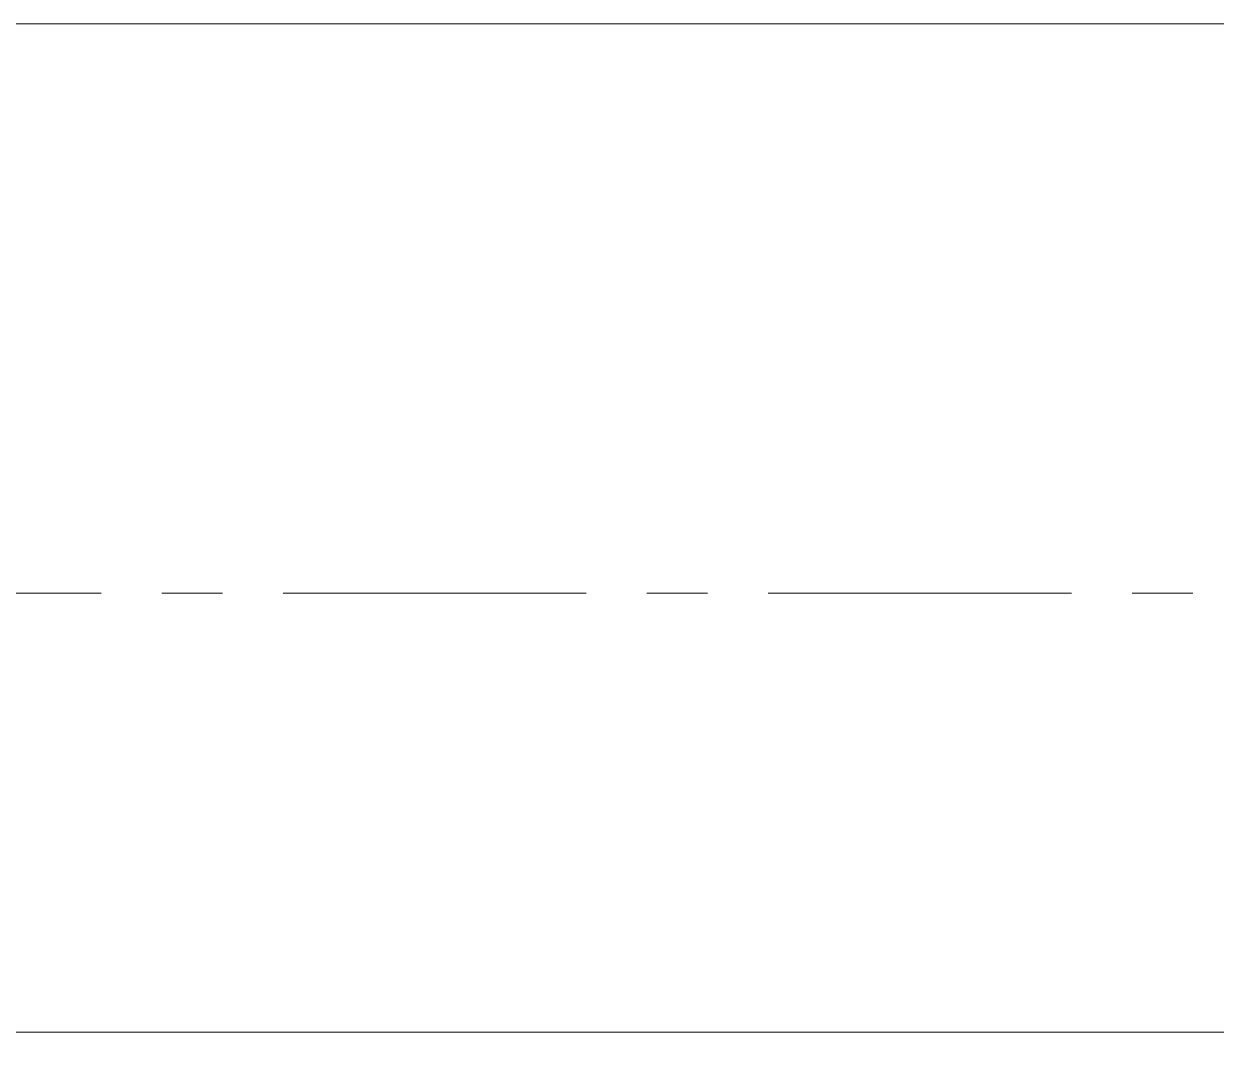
# Model space of a CAD drawing. Header units: millimetres. Extents: x -220592 to 404889, y -217665 to 38245.
# Drawn here: x 7607.79 to 7639, y -48115.42 to -48088.52 of the extents above; entities that cross this region are included whole.
import ezdxf

# ---------------------------------------------------------------- set-up
doc = ezdxf.new("R2010")
doc.units = ezdxf.units.MM
doc.linetypes.add('XKITLINE00', pattern=[0])
doc.layers.add('000 - 0_HIDE_OBJ_FRAMING_DEF_SUB_1', color=1, linetype='Continuous')
doc.layers.add('S-GRID', color=1, linetype='Continuous', lineweight=0)

# ---------------------------------------------------------------- blocks, each defined once
blk = doc.blocks.new('*A13471')
at = {"layer": '000 - 0_HIDE_OBJ_FRAMING_DEF_SUB_1', "linetype": 'XKITLINE00', "lineweight": 0}
blk.add_line((-135.563334, 95.290814), (-84.063213, 95.290814), dxfattribs=at)
blk = doc.blocks.new('*A13529')
at = {"layer": 'S-GRID', "linetype": 'XKITLINE00', "lineweight": 0}
for p, q in [((-135.767349, 106.790805), (-127.829849, 106.790805)), ((-126.242349, 106.790805), (-124.654849, 106.790805)), ((-123.067349, 106.790805), (-115.129849, 106.790805)), ((-113.542349, 106.790805), (-111.954849, 106.790805)), ((-110.367349, 106.790805), (-102.429849, 106.790805)), ((-100.842349, 106.790805), (-99.254849, 106.790805))]:
    blk.add_line(p, q, dxfattribs=at)
blk = doc.blocks.new('*A13533')
at = {"layer": '000 - 0_HIDE_OBJ_FRAMING_DEF_SUB_1', "linetype": 'XKITLINE00', "lineweight": 0}
blk.add_line((-166.903349, 121.690337), (-87.063349, 121.690337), dxfattribs=at)
blk = doc.blocks.new('*A13541')
at = {"layer": '000 - 0_HIDE_OBJ_FRAMING_DEF_SUB_1', "linetype": 'XKITLINE00', "lineweight": 0}
for p, q in [((-135.563334, 95.290805), (-84.063213, 95.290805)), ((-83.063349, 94.690337), (-83.063349, 94.940805)), ((-83.063349, 91.290805), (-83.063349, 92.690337)), ((-135.241121, 91.290805), (-135.037541, 91.290805)), ((-134.591121, 91.290805), (-134.387541, 91.290805)), ((-133.941121, 91.290805), (-133.737541, 91.290805)), ((-133.291121, 91.290805), (-133.087541, 91.290805)), ((-132.641121, 91.290805), (-132.437541, 91.290805)), ((-131.991121, 91.290805), (-131.787541, 91.290805)), ((-131.341121, 91.290805), (-131.137541, 91.290805)), ((-130.691121, 91.290805), (-83.063349, 91.290805))]:
    blk.add_line(p, q, dxfattribs=at)

msp = doc.modelspace()

# ---------------------------------------------------------------- block references
at = {"lineweight": 0}
for name in ['*A13471', '*A13533', '*A13529', '*A13541']:
    msp.add_blockref(name, (7737.6457, -48210.2152), dxfattribs=at)

doc.saveas('drawing.dxf')
